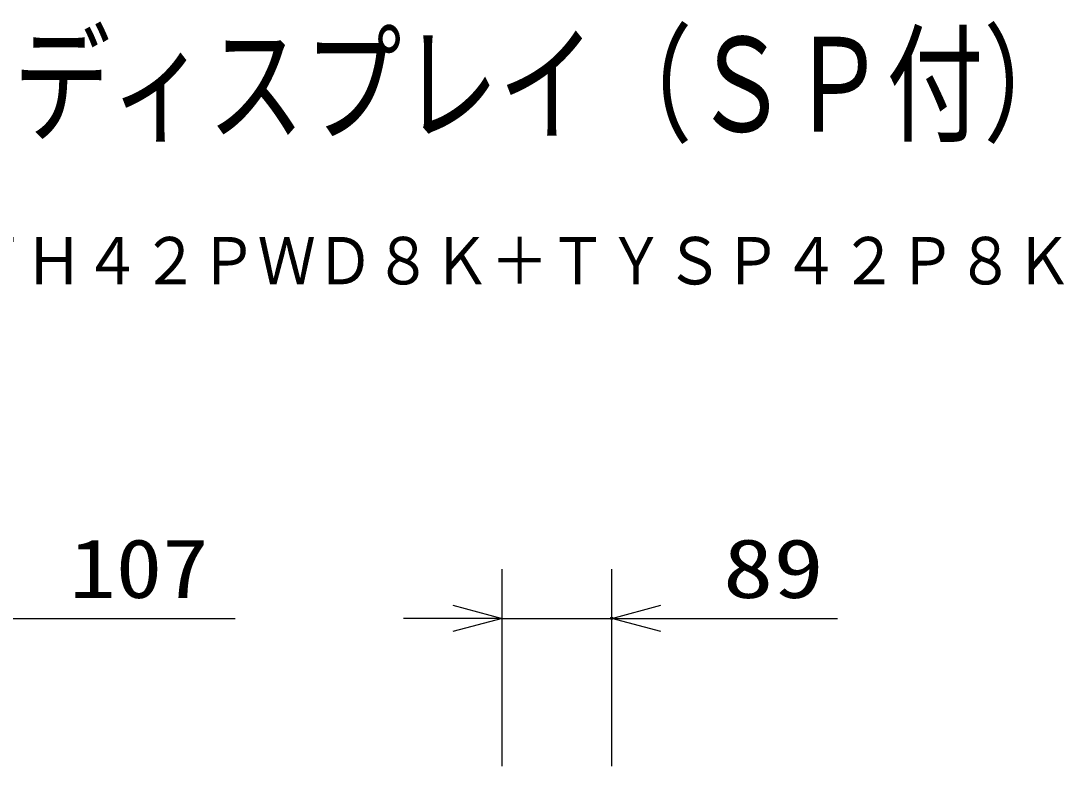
# Model space of a CAD drawing. Units: millimetres, scale not verified. Extents: x -63 to 63, y -57 to 57.
# Drawn here: x 19.91 to 62.25, y 27.14 to 57.41 of the extents above; entities that cross this region are included whole.
import ezdxf
from ezdxf.enums import TextEntityAlignment as Align

# ---------------------------------------------------------------- set-up
doc = ezdxf.new("R2010")
doc.units = ezdxf.units.MM
doc.header["$LTSCALE"] = 0.190236
doc.header["$PDMODE"] = 32
doc.header["$PDSIZE"] = 0.0951
for name, color, linetype in [('0-0_MOJI1', 2, 'Continuous'), ('0-1_TOUROKU', 1, 'Continuous'), ('0-3_WAKU', 3, 'Continuous'), ('0-4_DEFPOINTS', 7, 'Continuous')]:
    doc.layers.add(name, color=color, linetype=linetype)
doc.styles.add('ＭＳ ゴシック', font='')
doc.styles.get('ＭＳ ゴシック').set_extended_font_data('MS Gothic')

# ---------------------------------------------------------------- blocks, each defined once
blk = doc.blocks.new('_OPEN30')
at = {"layer": '0-3_WAKU', "color": 7}
blk.add_line((0, 0), (-1, 0), dxfattribs=at)
blk.add_lwpolyline([(-1, 0.26795), (0, 0), (-1, -0.26795)], dxfattribs=at)

msp = doc.modelspace()

# ---------------------------------------------------------------- linework, layer by layer
at = {"layer": '0-3_WAKU'}
for p, q in [((39.4386, 27.1382), (39.4386, 35.1382)), ((43.8886, 27.1382), (43.8886, 35.1382)), ((18.9326, 33.1382), (28.5993, 33.1382)), ((37.4386, 33.1382), (35.4386, 33.1382)), ((39.4386, 33.1382), (43.8886, 33.1382)), ((45.8886, 33.1382), (53.0553, 33.1382))]:
    msp.add_line(p, q, dxfattribs=at)
at = {"layer": '0-4_DEFPOINTS'}
msp.add_point((43.8886, 33.1382), dxfattribs=at)

# ---------------------------------------------------------------- block references
at = {"layer": '0-3_WAKU', "xscale": 2, "yscale": 2}
msp.add_blockref('_OPEN30', (39.4386, 33.1382), dxfattribs=at)
at = {"layer": '0-3_WAKU', "xscale": 2, "yscale": 2, "rotation": 180}
msp.add_blockref('_OPEN30', (43.8886, 33.1382), dxfattribs=at)

# ---------------------------------------------------------------- texts
at = {"layer": '0-0_MOJI1', "style": 'ＭＳ ゴシック', "width": 0.75}
msp.add_text('プログレッシブワイドプラズマディスプレイ（ＳＰ付）', height=3.848, dxfattribs=at).set_placement((-35.5001, 51.7599), align=Align.BOTTOM_LEFT)
at = {"layer": '0-1_TOUROKU', "style": 'ＭＳ ゴシック', "width": 0.9}
msp.add_text('ＴＨ４２ＰＷＤ８Ｋ＋ＴＹＳＰ４２Ｐ８Ｋ', height=1.925, dxfattribs=at).set_placement((17.7, 46.13), align=Align.BOTTOM_LEFT)
at = {"layer": '0-3_WAKU', "style": 'ＭＳ ゴシック'}
for s, width, p in [('107', 1.15, (21.8788, 33.2477)), ('89', 1.25, (48.405, 33.2477))]:
    msp.add_text(s, height=2.406, dxfattribs=dict(at, width=width)).set_placement(p, align=Align.BOTTOM_LEFT)

doc.saveas('drawing.dxf')
